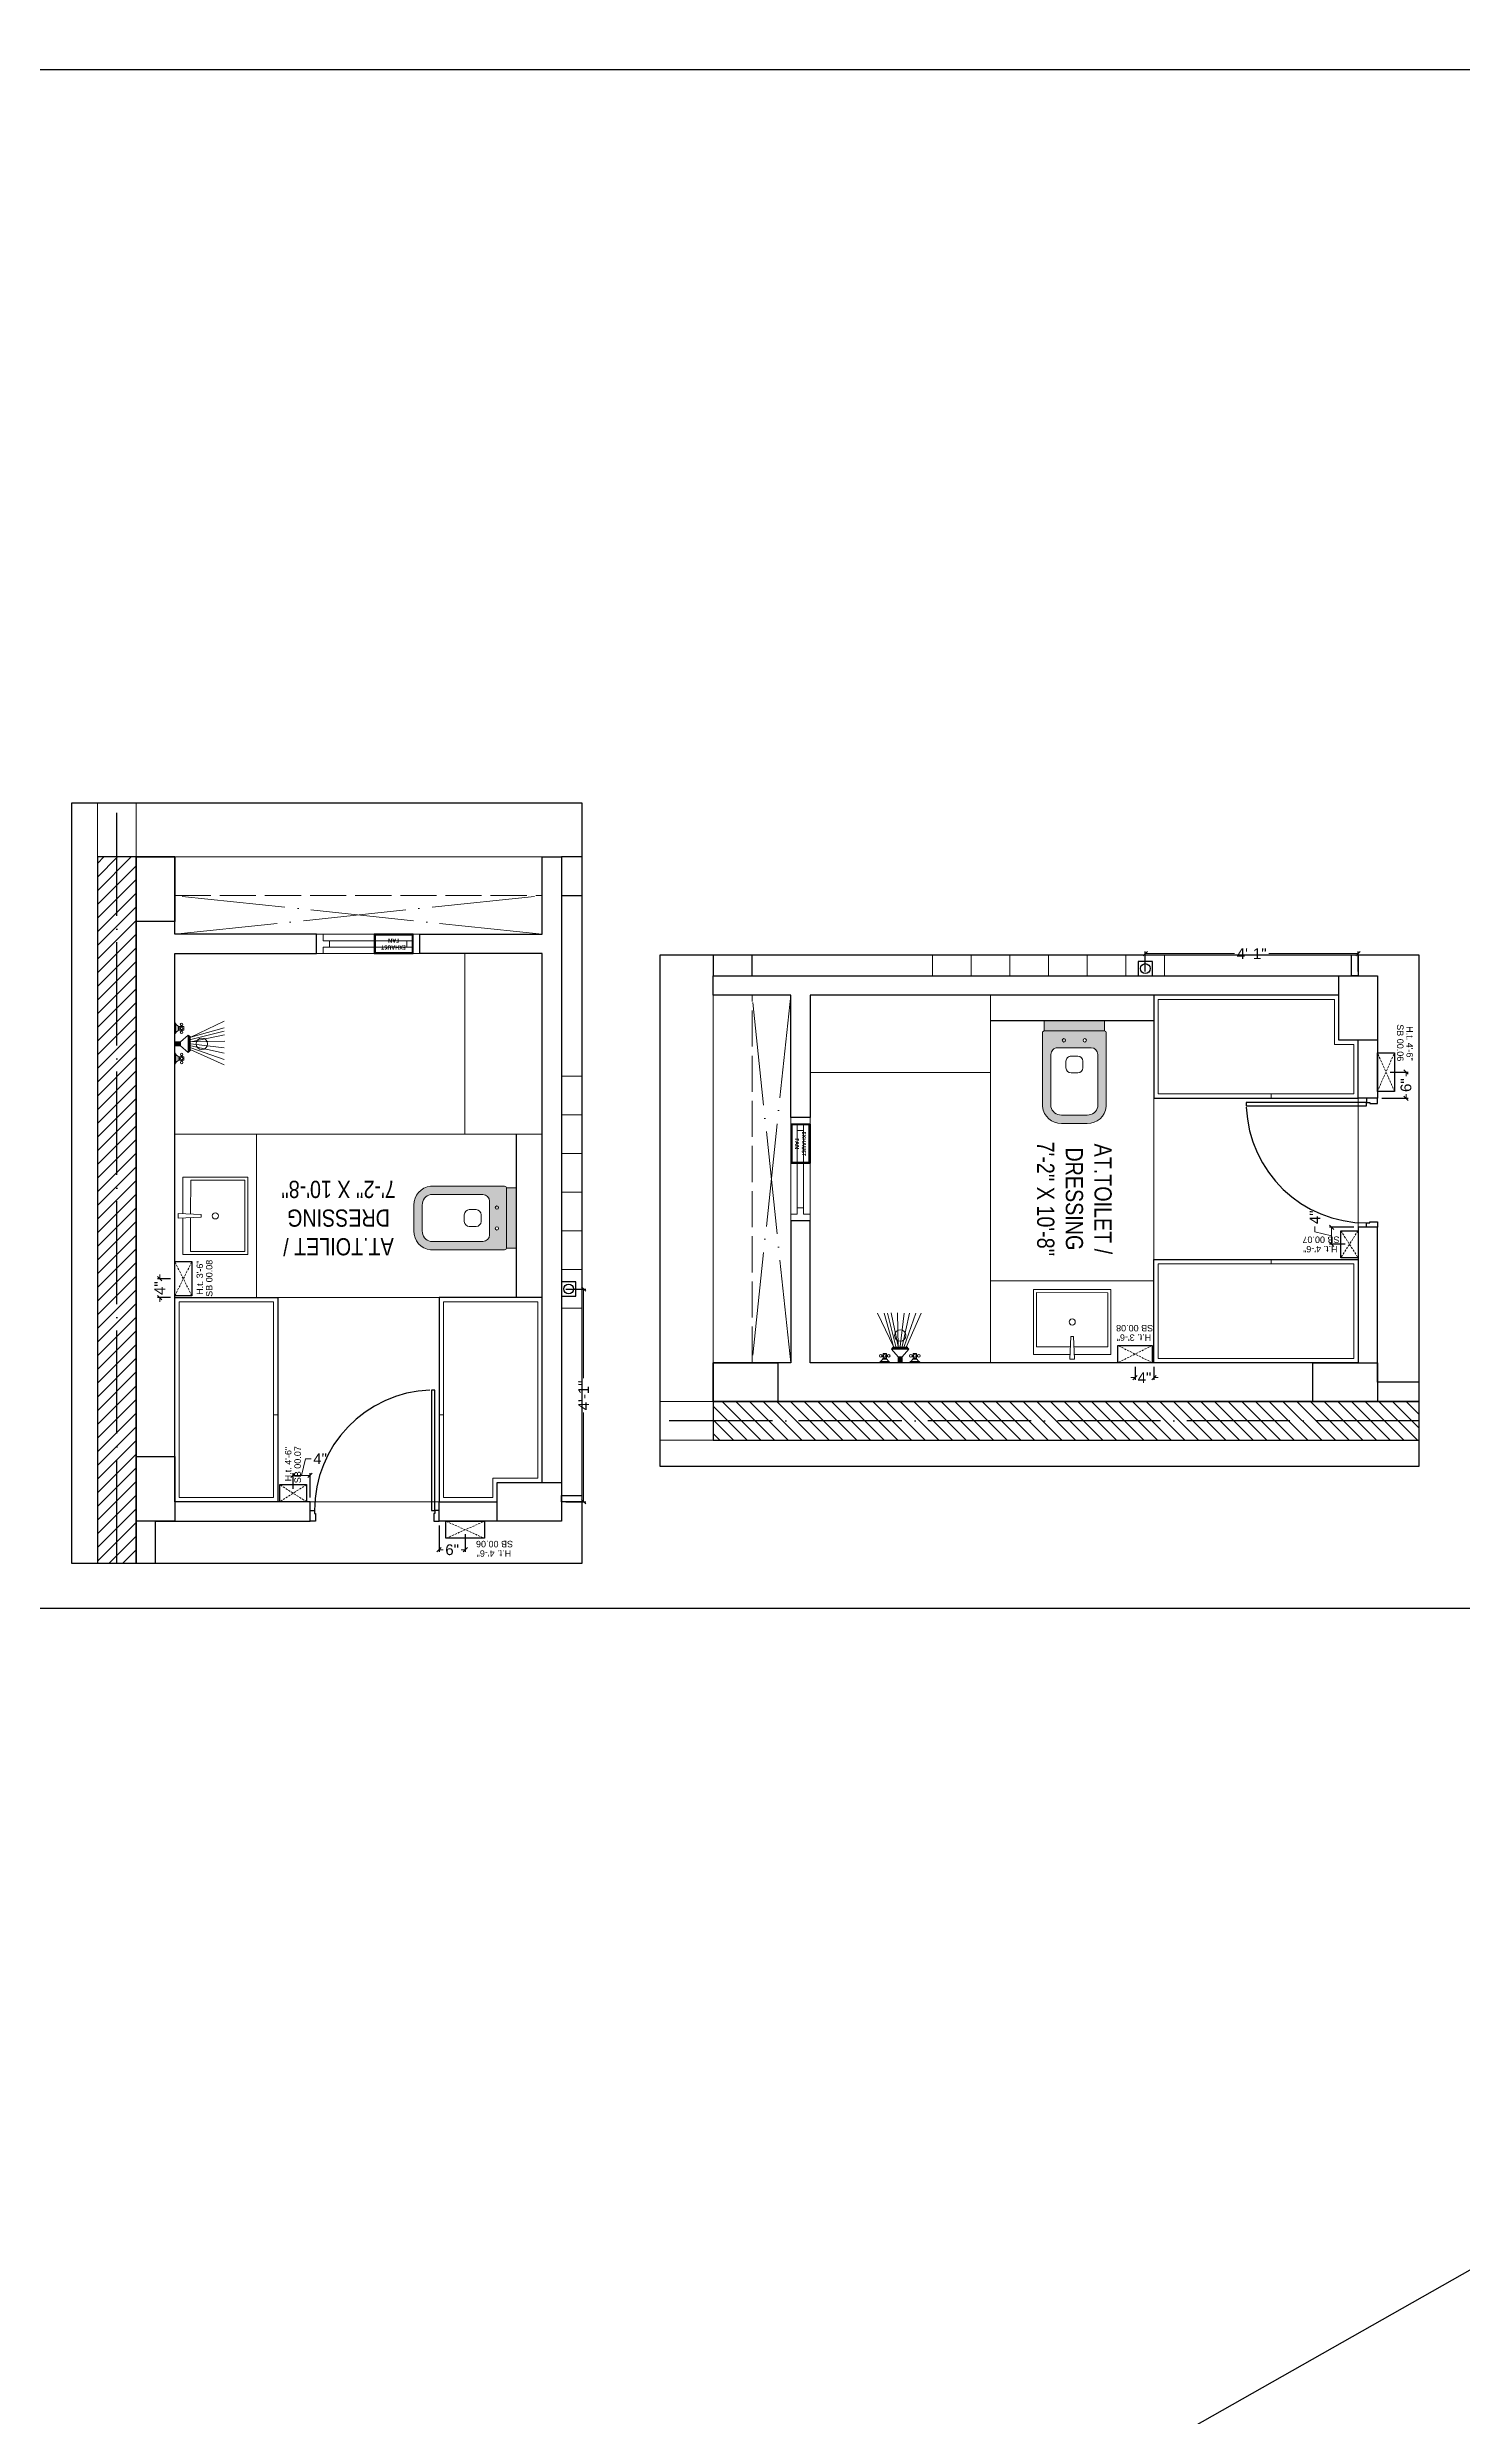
# Model space of a CAD drawing. Header units: millimetres. Extents: x 56222 to 3066687, y -650199 to -121287.
# Drawn here: x 156068 to 156398, y -178523 to -177972 of the extents above; entities that cross this region are included whole.
import ezdxf

# ---------------------------------------------------------------- set-up
doc = ezdxf.new("R2010")
doc.units = ezdxf.units.MM
doc.header["$MEASUREMENT"] = 0
doc.header["$PDMODE"] = 35
for name, pattern in [('ACAD_ISO02W100', [15, 12, -3]), ('ACAD_ISO04W100', [30, 24, -3, 0, -3]), ('DASHED', [0.75, 0.5, -0.25]), ('DASHED2', [0.375, 0.25, -0.125])]:
    doc.linetypes.add(name, pattern=pattern)
doc.layers.get('Defpoints').update_dxf_attribs({"color": 220})
doc.layers.add('AR DOOR', color=40, linetype='Continuous')
doc.layers.add('AR ELE-5', color=134, linetype='Continuous')
for name, color, linetype, lineweight in [('COLUMN', 1, 'Continuous', 30), ('dim05', 1, 'Continuous', 13), ('el', 7, 'Continuous', 20), ('ELEC-wires', 1, 'DASHED2', 13), ('Electrical', 84, 'Continuous', 30), ('FIRST FLOOR ( TEXT )', 7, 'Continuous', 9), ('FURNITURE', 32, 'Continuous', 9), ('GROUND FLOOR', 7, 'Continuous', 9), ('GROUND FLOOR  ( HATCH )', 251, 'Continuous', 9), ('GROUND FLOOR  ( PLINE )', 251, 'Continuous', 30), ('GROUND FLOOR ( STAIR )', 251, 'Continuous', 9), ('SECOND FLOOR ( DW_RAIL )', 7, 'Continuous', 9), ('TILE', 14, 'Continuous', 9), ('UTILITY', 48, 'Continuous', 9), ('wall', 7, 'Continuous', 30), ('X_PLOT', 1, 'Continuous', 9), ('XX~SLAB ( BEAM )~ ( DIM )', 7, 'Continuous', 9), ('XX~STR BEAM', 5, 'ACAD_ISO02W100', 9)]:
    doc.layers.add(name, color=color, linetype=linetype, lineweight=lineweight)
doc.styles.add('Arial', font='arial.ttf')
doc.styles.add('KATHA', font='swissc.ttf')
doc.styles.get("Standard").update_dxf_attribs({"font": 'arial.ttf', "height": 6})
doc.dimstyles.new('ISO-25', dxfattribs={"dimtxt": 2.5, "dimasz": 1, "dimexe": 0.5, "dimexo": 1, "dimtad": 0, "dimdec": 1, "dimlunit": 4, "dimtxsty": 'Standard', "dimblk": 'OBLIQUE', "dimcen": 2.5, "dimclrd": 1, "dimclre": 1, "dimclrt": 5, "dimadec": 0, "dimazin": 0, "dimtfac": 1, "dimtdec": 1, "dimtmove": 0, "dimatfit": 3, "dimfxl": 1, "dimlwd": -1, "dimarcsym": 0})

# ---------------------------------------------------------------- blocks, each defined once
blk = doc.blocks.new('A$C3EC62B37')
at = {"layer": 'FURNITURE', "lineweight": 30, "ltscale": 0.25, "true_color": 0xffffff}
h = blk.add_hatch(color=7, dxfattribs=at)
h.dxf.hatch_style = 1
h.paths.add_polyline_path([(-12.22, 0), (-12.22, 2.35), (-26.26, 2.35), (-26.26, 0)])
h.paths.add_polyline_path([(-26.26, 2.35), (-12.22, 2.35, 0.414214), (-11.83, 2.74), (-11.83, 19.96, 0.388639), (-16.24, 23.87), (-22.38, 23.87, 0.379499), (-26.65, 19.96), (-26.65, 2.74, 0.414214)])
h.paths.add_polyline_path([(-15.35, 6.26), (-23.13, 6.26, -0.414214), (-24.7, 7.83), (-24.7, 19.96, -0.349567), (-22.37, 21.91), (-16.24, 21.91, -0.364948), (-13.78, 19.96), (-13.78, 7.83, -0.414214)], flags=16)
h.paths.add_polyline_path([(-18.46, 8.22), (-20.02, 8.22, -0.414214), (-21.2, 9.39), (-21.2, 10.96, -0.414214), (-20.02, 12.13), (-18.46, 12.13, -0.414214), (-17.28, 10.96), (-17.28, 9.39, -0.414214)], flags=0)
h.paths.add_polyline_path([(-22.06, 4.53, -1), (-21.27, 4.53, -1)], flags=16)
at = {"layer": 'FURNITURE', "color": 0, "linetype": 'ByBlock', "lineweight": -2}
for p, q in [((-22.24, 23.87), (-16.24, 23.87)), ((-26.65, 2.74), (-26.65, 19.96)), ((-24.7, 7.83), (-24.7, 19.96)), ((-22.24, 21.91), (-16.24, 21.91)), ((-13.78, 7.83), (-13.78, 19.96)), ((-11.83, 2.74), (-11.83, 19.96)), ((-20.02, 12.13), (-18.46, 12.13)), ((-23.13, 6.26), (-15.35, 6.26)), ((-21.2, 9.39), (-21.2, 10.96)), ((-20.02, 8.22), (-18.46, 8.22)), ((-17.28, 9.39), (-17.28, 10.96)), ((-26.26, 2.35), (-12.22, 2.35)), ((-26.26, 2.35), (-26.26, 0)), ((-26.26, 0), (-12.22, 0)), ((-26.26, 0), (-12.22, 0)), ((-12.22, 2.35), (-12.22, 0))]:
    blk.add_line(p, q, dxfattribs=at)
for centre in [(-21.66, 4.53), (-16.81, 4.53)]:
    blk.add_circle(centre, 0.391, dxfattribs=at)
for centre, radius, start, end in [((-22.31, 19.5), 4.37, 89.0873, 174.0395), ((-16.17, 19.5), 4.37, 5.9605, 90.9127), ((-22.31, 19.48), 2.44, 88.437, 168.6348), ((-16.17, 19.48), 2.44, 11.3652, 91.563), ((-20.02, 10.96), 1.17, 90, 180), ((-18.46, 10.96), 1.17, 0, 90), ((-23.13, 7.83), 1.57, 180, 270), ((-20.02, 9.39), 1.17, 180, 270), ((-18.46, 9.39), 1.17, 270, 0), ((-15.35, 7.83), 1.57, 270, 0), ((-26.26, 2.74), 0.391, 180, 270), ((-12.22, 2.74), 0.391, 270, 0)]:
    blk.add_arc(centre, radius, start, end, dxfattribs=at)
blk = doc.blocks.new('*U25')
for points in [[(-40, 0), (0, 0), (0, 30), (10, 30), (10, 100), (-40, 100)], [(0, 0), (0, -1120), (30, -1120), (30, 0)], [(1160, 0), (1120, 0), (1120, 30), (1110, 30), (1110, 100), (1160, 100)]]:
    blk.add_lwpolyline(points, close=True)
at = {"layer": 'AR ELE-5', "linetype": 'ByBlock', "ltscale": 15}
blk.add_arc((-2, 1), 1122, 272.373, 359.9653, dxfattribs=at)
blk = doc.blocks.new('A$C07311617')
at = {"layer": 'UTILITY'}
h = blk.add_hatch(color=7, dxfattribs=at)
h.paths.add_polyline_path([(-3.13, 2.02), (-3.13, 0), (-3.74, 0), (-3.74, 0.46), (-3.74, 1.42)])
h.paths.add_polyline_path([(-3.13, 0), (-3.13, -0.46), (-3.13, -2.02), (-3.74, -1.59), (-3.74, -0.46), (-3.74, 0)])
h = blk.add_hatch(color=7, dxfattribs=at)
h.paths.add_polyline_path([(0, 0.46), (0, 0), (-1.35, 0), (-1.35, 0.46)])
h.paths.add_polyline_path([(0, 0), (0, -0.46), (-1.35, -0.46), (-1.35, 0)])
at = {"layer": 'UTILITY', "color": 7}
for p, q in [((-3.74, 1.42), (-11.52, 4.9)), ((-3.74, 0.94), (-11.52, 3.66)), ((-3.74, 0.46), (-11.52, 2.15)), ((-3.74, 0), (-11.52, 0.93)), ((-3.13, 2.02), (-3.74, 1.42)), ((-3.13, -0.46), (-3.13, 2.02)), ((-1.35, 0.46), (-3.13, 2.02)), ((-3.13, 0.46), (-3.13, 1.42)), ((-1.74, 3.79), (-1.74, 4.05)), ((-1.74, 2.99), (-1.74, 2.72)), ((-1.47, 3.79), (-1.47, 4.05)), ((-1.47, 2.99), (-1.47, 2.72)), ((-1.35, -0.46), (-1.35, 0.46)), ((-1.35, 0.46), (0, 0.46)), ((-0.8, 3.9), (-0.8, 2.88)), ((-0.27, 2.44), (-0.27, 4.33)), ((0, -0.46), (0, 0.46)), ((-3.74, -0.46), (-11.62, -0.61)), ((-3.74, -0.46), (-11.57, -2.09)), ((-3.74, -1.03), (-11.52, -2.96)), ((-3.74, -1.59), (-11.52, -5.3)), ((-3.74, -1.59), (-11.52, -3.73)), ((-3.74, -1.59), (-3.13, -2.02)), ((-3.13, -0.46), (-3.13, -2.02)), ((-1.35, -0.46), (-3.13, -2.02)), ((-1.74, -3.22), (-1.74, -2.95)), ((-1.74, -4.02), (-1.74, -4.29)), ((-1.47, -3.22), (-1.47, -2.95)), ((-1.47, -4.02), (-1.47, -4.29)), ((-1.35, -0.46), (0, -0.46)), ((-0.8, -4.13), (-0.8, -3.11)), ((-0.27, -2.68), (-0.27, -4.56))]:
    blk.add_line(p, q, dxfattribs=at)
for points in [[(-1.35, 0.46), (-3.13, 2.02)], [(-3.13, -2.02), (-1.35, -0.46)]]:
    blk.add_lwpolyline(points, dxfattribs=at)
for points in [[(-1.07, 2.99), (-2.14, 2.99), (-2.14, 3.79), (-1.07, 3.79)], [(-1.07, -3.22), (-2.14, -3.22), (-2.14, -4.02), (-1.07, -4.02)]]:
    blk.add_lwpolyline(points, close=True, dxfattribs=at)
for centre, radius in [((-6.31, 0), 1.33), ((-1.6, 4.32), 0.298), ((-1.6, 3.39), 0.298), ((-1.6, 2.45), 0.298), ((-1.6, -2.69), 0.298), ((-1.6, -3.62), 0.298), ((-1.6, -4.55), 0.298)]:
    blk.add_circle(centre, radius, dxfattribs=at)
for centre, start, end in [((-1.47, 5.26), 285.2551, 344.7449), ((-1.47, 1.52), 15.2551, 74.7449), ((-1.47, -1.75), 285.2551, 344.7449), ((-1.47, -5.49), 15.2551, 74.7449)]:
    blk.add_arc(centre, 1.52, start, end, dxfattribs=at)
blk = doc.blocks.new('6616')
at = {"color": 242, "linetype": 'DASHED', "true_color": 0xcd2027}
for p, q in [((386784.79, -36915.77), (386775.78, -36911.78)), ((386784.79, -36911.78), (386775.78, -36915.77))]:
    blk.add_line(p, q, dxfattribs=at)
at = {"layer": 'ELEC-wires', "color": 5, "linetype": 'ByBlock', "lineweight": 30, "ltscale": 4}
blk.add_lwpolyline([(386775.78, -36911.78), (386784.79, -36911.78), (386784.79, -36915.77), (386775.78, -36915.77)], close=True, dxfattribs=at)
blk = doc.blocks.new('_Oblique')
at = {"layer": 'wall', "color": 0, "lineweight": -2}
blk.add_line((-0.5, -0.5), (0.5, 0.5), dxfattribs=at)
blk = doc.blocks.new('*D404')
at = {"layer": 'Defpoints', "color": 0, "lineweight": 30, "transparency": 16777216}
for p in [(156094.59, -178257.91), (156098.06, -178257.91), (156098.06, -178262.29)]:
    blk.add_point(p, dxfattribs=at)
at = {"layer": 'dim05', "color": 1, "linetype": 'Continuous', "transparency": 16777216}
for p, q in [((156094.59, -178257.91), (156094.59, -178256.91)), ((156094.59, -178257.91), (156094.59, -178257.99)), ((156094.59, -178262.29), (156094.59, -178262.22)), ((156094.59, -178262.29), (156094.59, -178263.29))]:
    blk.add_line(p, q, dxfattribs=at)
at = {"layer": 'dim05', "color": 1, "linetype": 'Continuous', "lineweight": -2, "transparency": 16777216}
for p, q in [((156097.06, -178257.91), (156094.09, -178257.91)), ((156097.06, -178262.29), (156094.09, -178262.29))]:
    blk.add_line(p, q, dxfattribs=at)
at = {"layer": 'dim05', "color": 1, "transparency": 16777216}
for p, rotation in [((156094.59, -178257.91), 270), ((156094.59, -178262.29), 90)]:
    blk.add_blockref('_Oblique', p, dxfattribs=dict(at, rotation=rotation))
at = {"layer": 'dim05', "color": 5, "lineweight": 25, "transparency": 16777216, "insert": (156094.59, -178260.1), "char_height": 2.5, "attachment_point": 5, "rotation": 90, "style": 'Arial'}
blk.add_mtext('4"', dxfattribs=at)
blk = doc.blocks.new('*D405')
at = {"layer": 'Defpoints', "color": 0, "lineweight": 30, "transparency": 16777216}
for p in [(156125.61, -178303.66), (156125.61, -178307.79), (156129.56, -178309.79)]:
    blk.add_point(p, dxfattribs=at)
at = {"layer": 'dim05', "color": 1, "linetype": 'Continuous', "transparency": 16777216}
for p, q in [((156127.59, -178303.66), (156128.52, -178299.78)), ((156128.52, -178299.78), (156129.77, -178299.78)), ((156129.56, -178303.66), (156125.61, -178303.66))]:
    blk.add_line(p, q, dxfattribs=at)
at = {"layer": 'dim05', "color": 1, "linetype": 'Continuous', "lineweight": -2, "transparency": 16777216}
for p, q in [((156125.61, -178306.79), (156125.61, -178303.16)), ((156129.56, -178308.79), (156129.56, -178303.16))]:
    blk.add_line(p, q, dxfattribs=at)
at = {"layer": 'dim05', "color": 1, "transparency": 16777216, "rotation": 180}
blk.add_blockref('_Oblique', (156125.61, -178303.66), dxfattribs=at)
at = {"layer": 'dim05', "color": 1, "transparency": 16777216}
blk.add_blockref('_Oblique', (156129.56, -178303.66), dxfattribs=at)
at = {"layer": 'dim05', "color": 5, "lineweight": 25, "transparency": 16777216, "insert": (156131.88, -178299.78), "char_height": 2.5, "attachment_point": 5, "style": 'Arial'}
blk.add_mtext('4"', dxfattribs=at)
blk = doc.blocks.new('A$C1B9B2090')
at = {"layer": 'Electrical', "ltscale": 10}
blk.add_line((0, 4.97), (10.08, 4.97), dxfattribs=at)
at = {"layer": 'Electrical', "ltscale": 2}
for points in [[(0, 0), (10.08, 0), (10.08, 4.97), (0, 4.97)], [(0.25, 0.25), (9.83, 0.25), (9.83, 4.72), (0.25, 4.72)]]:
    blk.add_lwpolyline(points, close=True, dxfattribs=at)
at = {"layer": 'Electrical', "ltscale": 2, "insert": (1.5, 3.92), "char_height": 1.05, "width": 7.1646, "attachment_point": 1}
blk.add_mtext('\\pxqc;{\\fMalgun Gothic|b1|i0|c0|p34;\\W5.565;\\C0;\\W1;EXHAUST \\P\\W7.7995;\\W1;FAN}', dxfattribs=at)
blk = doc.blocks.new('*D406')
at = {"layer": 'Defpoints', "color": 0, "lineweight": 30, "transparency": 16777216}
for p in [(156159.56, -178314.29), (156165.65, -178316.29), (156159.56, -178320.95)]:
    blk.add_point(p, dxfattribs=at)
at = {"layer": 'dim05', "color": 1, "linetype": 'Continuous', "lineweight": -2, "transparency": 16777216}
for p, q in [((156159.56, -178315.29), (156159.56, -178321.45)), ((156165.65, -178317.29), (156165.65, -178321.45))]:
    blk.add_line(p, q, dxfattribs=at)
at = {"layer": 'dim05', "color": 1, "linetype": 'Continuous', "transparency": 16777216}
for p, q in [((156159.56, -178320.95), (156160.54, -178320.95)), ((156165.65, -178320.95), (156164.68, -178320.95))]:
    blk.add_line(p, q, dxfattribs=at)
at = {"layer": 'dim05', "color": 1, "transparency": 16777216, "rotation": 180}
blk.add_blockref('_Oblique', (156159.56, -178320.95), dxfattribs=at)
at = {"layer": 'dim05', "color": 1, "transparency": 16777216}
blk.add_blockref('_Oblique', (156165.65, -178320.95), dxfattribs=at)
at = {"layer": 'dim05', "color": 5, "lineweight": 25, "transparency": 16777216, "insert": (156162.61, -178320.95), "char_height": 2.5, "attachment_point": 5, "style": 'Arial'}
blk.add_mtext('6"', dxfattribs=at)
blk = doc.blocks.new('*D407')
at = {"layer": 'Defpoints', "color": 0, "lineweight": 30, "transparency": 16777216}
for p in [(156188.06, -178260.3), (156193.19, -178260.3), (156188.06, -178309.79)]:
    blk.add_point(p, dxfattribs=at)
at = {"layer": 'dim05', "color": 1, "linetype": 'Continuous', "lineweight": -2, "transparency": 16777216}
for p, q in [((156189.06, -178260.3), (156193.69, -178260.3)), ((156189.06, -178309.79), (156193.69, -178309.79))]:
    blk.add_line(p, q, dxfattribs=at)
at = {"layer": 'dim05', "color": 1, "linetype": 'Continuous', "transparency": 16777216}
for p, q in [((156193.19, -178260.3), (156193.19, -178281.05)), ((156193.19, -178309.79), (156193.19, -178289.04))]:
    blk.add_line(p, q, dxfattribs=at)
at = {"layer": 'dim05', "color": 1, "transparency": 16777216}
for p, rotation in [((156193.19, -178260.3), 90), ((156193.19, -178309.79), 270)]:
    blk.add_blockref('_Oblique', p, dxfattribs=dict(at, rotation=rotation))
at = {"layer": 'dim05', "color": 5, "lineweight": 25, "transparency": 16777216, "insert": (156193.19, -178285.05), "char_height": 2.5, "attachment_point": 5, "rotation": 90, "style": 'Arial'}
blk.add_mtext('4\'-1"', dxfattribs=at)
blk = doc.blocks.new('*D455')
at = {"layer": 'Defpoints', "color": 0, "lineweight": 30, "transparency": 16777216}
for p in [(156321.49, -178277.43), (156325.87, -178277.43), (156321.49, -178280.91)]:
    blk.add_point(p, dxfattribs=at)
at = {"layer": 'dim05', "color": 1, "linetype": 'Continuous', "lineweight": -2, "transparency": 16777216}
for p, q in [((156321.49, -178278.43), (156321.49, -178281.41)), ((156325.87, -178278.43), (156325.87, -178281.41))]:
    blk.add_line(p, q, dxfattribs=at)
at = {"layer": 'dim05', "color": 1, "linetype": 'Continuous', "transparency": 16777216}
for p, q in [((156321.49, -178280.91), (156320.49, -178280.91)), ((156321.49, -178280.91), (156321.57, -178280.91)), ((156325.87, -178280.91), (156325.79, -178280.91)), ((156325.87, -178280.91), (156326.87, -178280.91))]:
    blk.add_line(p, q, dxfattribs=at)
at = {"layer": 'dim05', "color": 1, "transparency": 16777216}
blk.add_blockref('_Oblique', (156321.49, -178280.91), dxfattribs=at)
at = {"layer": 'dim05', "color": 1, "transparency": 16777216, "rotation": 180}
blk.add_blockref('_Oblique', (156325.87, -178280.91), dxfattribs=at)
at = {"layer": 'dim05', "color": 5, "lineweight": 25, "transparency": 16777216, "insert": (156323.68, -178280.91), "char_height": 2.5, "attachment_point": 5, "style": 'Arial'}
blk.add_mtext('4"', dxfattribs=at)
blk = doc.blocks.new('*D456')
at = {"layer": 'Defpoints', "color": 0, "lineweight": 30, "transparency": 16777216}
for p in [(156373.37, -178245.94), (156367.23, -178249.89), (156371.37, -178249.89)]:
    blk.add_point(p, dxfattribs=at)
at = {"layer": 'dim05', "color": 1, "linetype": 'Continuous', "transparency": 16777216}
for p, q in [((156363.35, -178246.98), (156363.35, -178245.73)), ((156367.23, -178245.94), (156367.23, -178249.89)), ((156367.23, -178247.91), (156363.35, -178246.98))]:
    blk.add_line(p, q, dxfattribs=at)
at = {"layer": 'dim05', "color": 1, "linetype": 'Continuous', "lineweight": -2, "transparency": 16777216}
for p, q in [((156372.37, -178245.94), (156366.73, -178245.94)), ((156370.37, -178249.89), (156366.73, -178249.89))]:
    blk.add_line(p, q, dxfattribs=at)
at = {"layer": 'dim05', "color": 1, "transparency": 16777216}
for p, rotation in [((156367.23, -178245.94), 90), ((156367.23, -178249.89), 270)]:
    blk.add_blockref('_Oblique', p, dxfattribs=dict(at, rotation=rotation))
at = {"layer": 'dim05', "color": 5, "lineweight": 25, "transparency": 16777216, "insert": (156363.35, -178243.62), "char_height": 2.5, "attachment_point": 5, "rotation": 90, "style": 'Arial'}
blk.add_mtext('4"', dxfattribs=at)
blk = doc.blocks.new('*D457')
at = {"layer": 'Defpoints', "color": 0, "lineweight": 30, "transparency": 16777216}
for p in [(156379.86, -178209.85), (156377.87, -178215.93), (156384.53, -178215.93)]:
    blk.add_point(p, dxfattribs=at)
at = {"layer": 'dim05', "color": 1, "linetype": 'Continuous', "lineweight": -2, "transparency": 16777216}
for p, q in [((156380.86, -178209.85), (156385.03, -178209.85)), ((156378.87, -178215.93), (156385.03, -178215.93))]:
    blk.add_line(p, q, dxfattribs=at)
at = {"layer": 'dim05', "color": 1, "linetype": 'Continuous', "transparency": 16777216}
for p, q in [((156384.53, -178209.85), (156384.53, -178210.82)), ((156384.53, -178215.93), (156384.53, -178214.96))]:
    blk.add_line(p, q, dxfattribs=at)
at = {"layer": 'dim05', "color": 1, "transparency": 16777216}
for p, rotation in [((156384.53, -178209.85), 90), ((156384.53, -178215.93), 270)]:
    blk.add_blockref('_Oblique', p, dxfattribs=dict(at, rotation=rotation))
at = {"layer": 'dim05', "color": 5, "lineweight": 25, "transparency": 16777216, "insert": (156384.53, -178212.89), "char_height": 2.5, "attachment_point": 5, "rotation": 90, "style": 'Arial'}
blk.add_mtext('6"', dxfattribs=at)
blk = doc.blocks.new('*D458')
at = {"layer": 'Defpoints', "color": 0, "lineweight": 30, "transparency": 16777216}
for p in [(156323.88, -178182.31), (156323.88, -178187.43), (156373.37, -178187.43)]:
    blk.add_point(p, dxfattribs=at)
at = {"layer": 'dim05', "color": 1, "linetype": 'Continuous', "lineweight": -2, "transparency": 16777216}
for p, q in [((156323.88, -178186.43), (156323.88, -178181.81)), ((156373.37, -178186.43), (156373.37, -178181.81))]:
    blk.add_line(p, q, dxfattribs=at)
at = {"layer": 'dim05', "color": 1, "linetype": 'Continuous', "transparency": 16777216}
for p, q in [((156323.88, -178182.31), (156344.63, -178182.31)), ((156373.37, -178182.31), (156352.62, -178182.31))]:
    blk.add_line(p, q, dxfattribs=at)
at = {"layer": 'dim05', "color": 1, "transparency": 16777216, "rotation": 180}
blk.add_blockref('_Oblique', (156323.88, -178182.31), dxfattribs=at)
at = {"layer": 'dim05', "color": 1, "transparency": 16777216}
blk.add_blockref('_Oblique', (156373.37, -178182.31), dxfattribs=at)
at = {"layer": 'dim05', "color": 5, "lineweight": 25, "transparency": 16777216, "insert": (156348.62, -178182.31), "char_height": 2.5, "attachment_point": 5, "style": 'Arial'}
blk.add_mtext('4\'-1"', dxfattribs=at)

msp = doc.modelspace()

# ---------------------------------------------------------------- hatches: boundary and pattern name
at = {"layer": 'GROUND FLOOR  ( HATCH )'}
h = msp.add_hatch(dxfattribs=at)
h.set_pattern_fill('ANSI31', color=6, scale=18, angle=180, style=0)
h.set_pattern_definition([(225, (272620.7507, -340778.9676), (1.590990258, -1.590990258), [])])
h.paths.add_polyline_path([(156080.065, -178324.033), (156089.065, -178324.033), (156089.065, -178159.793), (156080.065, -178159.793)])
h = msp.add_hatch(dxfattribs=at)
h.set_pattern_fill('ANSI31', color=6, scale=18, angle=270, style=0)
h.set_pattern_definition([(315, (318842.5457, -61754.7483), (1.590990258, 1.590990258), [])])
h.paths.add_polyline_path([(156387.611, -178295.434), (156387.611, -178286.434), (156223.371, -178286.434), (156223.371, -178295.434)])

# ---------------------------------------------------------------- linework, layer by layer
at = {"layer": 'COLUMN'}
for points in [[(156098.065, -178174.793), (156089.065, -178174.793), (156089.065, -178159.793), (156098.065, -178159.793)], [(156377.871, -178202.434), (156368.871, -178202.434), (156368.871, -178187.434), (156377.871, -178187.434)], [(156238.371, -178277.434), (156238.371, -178286.434), (156223.371, -178286.434), (156223.371, -178277.434)], [(156377.871, -178277.434), (156377.871, -178286.434), (156362.871, -178286.434), (156362.871, -178277.434)], [(156098.065, -178314.293), (156089.065, -178314.293), (156089.065, -178299.293), (156098.065, -178299.293)], [(156173.065, -178314.293), (156173.065, -178305.293), (156188.065, -178305.293), (156188.065, -178314.293)]]:
    msp.add_lwpolyline(points, close=True, dxfattribs=at)
at = {"layer": 'FURNITURE'}
for p, q in [((156353.121, -178214.934), (156353.121, -178215.934)), ((156117.065, -178224.293), (156117.065, -178262.293)), ((156353.121, -178254.434), (156353.121, -178253.434)), ((156287.871, -178258.434), (156325.871, -178258.434)), ((156121.065, -178289.543), (156122.065, -178289.543)), ((156160.565, -178289.543), (156159.565, -178289.543))]:
    msp.add_line(p, q, dxfattribs=at)
for points in [[(156183.565, -178224.293), (156165.565, -178224.293), (156165.565, -178182.293), (156183.565, -178182.293)], [(156287.871, -178191.934), (156287.871, -178209.934), (156245.871, -178209.934), (156245.871, -178191.934)], [(156104.183, -178243.573), (156104.183, -178243.001), (156098.886, -178242.743), (156098.886, -178243.824)], [(156372.371, -178276.434), (156326.871, -178276.434), (156326.871, -178254.434), (156372.371, -178254.434)], [(156099.065, -178308.793), (156099.065, -178263.293), (156121.065, -178263.293), (156121.065, -178308.793)], [(156307.151, -178271.316), (156306.579, -178271.316), (156306.321, -178276.613), (156307.402, -178276.613)]]:
    msp.add_lwpolyline(points, close=True, dxfattribs=at)
at = {"layer": 'FURNITURE', "lineweight": 30}
for points in [[(156373.371, -178182.644), (156373.371, -178187.434), (156371.871, -178187.434), (156371.871, -178182.644)], [(156368.871, -178191.934), (156325.871, -178191.934), (156325.871, -178215.934), (156373.371, -178215.934), (156373.371, -178202.434)], [(156183.565, -178305.293), (156183.565, -178262.293), (156159.565, -178262.293), (156159.565, -178309.793), (156173.065, -178309.793)], [(156192.855, -178309.793), (156188.065, -178309.793), (156188.065, -178308.293), (156192.855, -178308.293)]]:
    msp.add_lwpolyline(points, dxfattribs=at)
at = {"layer": 'FURNITURE'}
for points in [[(156367.871, -178192.934), (156326.871, -178192.934), (156326.871, -178214.934), (156372.371, -178214.934), (156372.371, -178203.434)], [(156372.371, -178203.434), (156367.871, -178203.434), (156367.871, -178192.934)], [(156099.967, -178242.796), (156099.981, -178234.285), (156115.075, -178234.294), (156115.054, -178252.294), (156099.961, -178252.285), (156099.966, -178243.773)], [(156101.767, -178242.884), (156101.781, -178235.006), (156114.354, -178235.013), (156114.335, -178251.573), (156101.761, -178251.566), (156101.767, -178243.687)], [(156306.374, -178275.532), (156297.863, -178275.518), (156297.872, -178260.424), (156315.872, -178260.445), (156315.863, -178275.538), (156307.351, -178275.533)], [(156306.462, -178273.732), (156298.584, -178273.718), (156298.591, -178261.145), (156315.151, -178261.164), (156315.144, -178273.738), (156307.265, -178273.732)], [(156182.565, -178304.293), (156182.565, -178263.293), (156160.565, -178263.293), (156160.565, -178308.793), (156172.065, -178308.793)], [(156172.065, -178308.793), (156172.065, -178304.293), (156182.565, -178304.293)]]:
    msp.add_lwpolyline(points, dxfattribs=at)
at = {"layer": 'FURNITURE', "lineweight": 30}
for points in [[(156373.371, -178253.434), (156373.371, -178277.434), (156325.871, -178277.434), (156325.871, -178253.434)], [(156122.065, -178309.793), (156098.065, -178309.793), (156098.065, -178262.293), (156122.065, -178262.293)]]:
    msp.add_lwpolyline(points, close=True, dxfattribs=at)
at = {"layer": 'FURNITURE'}
for centre in [(156107.528, -178243.289), (156306.867, -178267.971)]:
    msp.add_circle(centre, 0.72, dxfattribs=at)
at = {"layer": 'GROUND FLOOR'}
for p, q in [((156080.065, -178324.033), (156080.065, -178147.327)), ((156089.065, -178324.033), (156089.065, -178147.327)), ((156089.065, -178159.793), (156192.855, -178159.793)), ((156098.065, -178177.793), (156098.065, -178159.793)), ((156183.565, -178177.793), (156183.565, -178159.793)), ((156188.065, -178314.293), (156188.065, -178159.793)), ((156188.065, -178168.793), (156192.855, -178168.793)), ((156152.065, -178177.793), (156098.065, -178177.793)), ((156131.065, -178182.293), (156131.065, -178177.793)), ((156098.065, -178309.793), (156098.065, -178182.293)), ((156152.065, -178182.293), (156098.065, -178182.293)), ((156183.565, -178305.293), (156183.565, -178182.293)), ((156223.371, -178286.434), (156223.371, -178182.644)), ((156232.371, -178187.434), (156232.371, -178182.644)), ((156377.871, -178187.434), (156223.371, -178187.434)), ((156377.871, -178215.934), (156377.871, -178187.434)), ((156241.371, -178191.934), (156223.371, -178191.934)), ((156368.871, -178191.934), (156245.871, -178191.934)), ((156287.871, -178191.934), (156287.871, -178277.434)), ((156325.871, -178191.934), (156325.871, -178277.434)), ((156373.371, -178277.434), (156373.371, -178202.434)), ((156377.871, -178215.934), (156373.371, -178215.934)), ((156183.565, -178224.293), (156098.065, -178224.293)), ((156241.371, -178223.434), (156241.371, -178277.434)), ((156245.871, -178223.434), (156245.871, -178277.434)), ((156245.871, -178244.434), (156241.371, -178244.434)), ((156377.873, -178245.938), (156373.373, -178245.938)), ((156377.871, -178277.434), (156377.873, -178245.938)), ((156183.565, -178262.293), (156098.065, -178262.293)), ((156241.371, -178277.434), (156223.371, -178277.434)), ((156373.371, -178277.434), (156245.871, -178277.434)), ((156387.611, -178286.434), (156210.906, -178286.434)), ((156387.611, -178295.434), (156210.906, -178295.434)), ((156098.065, -178309.793), (156173.065, -178309.793)), ((156129.561, -178314.295), (156129.561, -178309.795)), ((156159.565, -178314.293), (156159.565, -178309.793)), ((156098.065, -178314.293), (156129.561, -178314.295)), ((156159.565, -178314.293), (156188.065, -178314.293))]:
    msp.add_line(p, q, dxfattribs=at)
at = {"layer": 'GROUND FLOOR', "color": 1, "linetype": 'ACAD_ISO04W100'}
for p, q in [((156084.565, -178324.033), (156084.565, -178159.793)), ((156183.565, -178177.793), (156098.065, -178168.793)), ((156098.065, -178177.793), (156183.565, -178168.793)), ((156241.371, -178191.934), (156232.371, -178277.434)), ((156241.371, -178277.434), (156232.371, -178191.934)), ((156387.611, -178290.934), (156223.371, -178290.934))]:
    msp.add_line(p, q, dxfattribs=at)
at = {"layer": 'GROUND FLOOR', "linetype": 'ACAD_ISO02W100', "ltscale": 0.7}
for p, q in [((156098.065, -178168.793), (156183.565, -178168.793)), ((156232.371, -178277.434), (156232.371, -178191.934))]:
    msp.add_line(p, q, dxfattribs=at)
at = {"layer": 'GROUND FLOOR', "color": 6, "lineweight": 30}
for points in [[(156089.065, -178324.033), (156089.065, -178159.793), (156080.065, -178159.793), (156080.065, -178324.033)], [(156387.611, -178286.434), (156223.371, -178286.434), (156223.371, -178295.434), (156387.611, -178295.434)]]:
    msp.add_lwpolyline(points, dxfattribs=at)
at = {"layer": 'GROUND FLOOR  ( PLINE )'}
for points in [[(156093.565, -178324.033), (156093.565, -178314.293), (156129.561, -178314.295), (156129.561, -178309.795), (156098.065, -178309.793), (156098.065, -178182.293), (156131.065, -178182.293), (156131.065, -178177.793), (156098.065, -178177.793), (156098.065, -178159.793), (156089.065, -178159.793), (156089.065, -178324.033)], [(156183.565, -178182.293), (156155.07, -178182.293), (156155.07, -178177.793), (156183.565, -178177.793), (156183.565, -178159.793), (156188.065, -178159.793), (156188.065, -178314.293), (156159.565, -178314.293), (156159.565, -178309.793), (156173.065, -178309.793)], [(156192.855, -178159.793), (156188.065, -178159.793), (156188.065, -178168.793), (156192.855, -178168.793)], [(156183.565, -178305.293), (156183.565, -178182.293)], [(156223.371, -178182.644), (156223.371, -178187.434), (156232.371, -178187.434), (156232.371, -178182.644)], [(156245.871, -178191.934), (156245.871, -178220.429), (156241.371, -178220.429), (156241.371, -178191.934), (156223.371, -178191.934), (156223.371, -178187.434), (156377.871, -178187.434), (156377.871, -178215.934), (156373.371, -178215.934), (156373.371, -178202.434)], [(156368.871, -178191.934), (156245.871, -178191.934)], [(156325.871, -178197.934), (156287.871, -178197.934)], [(156177.565, -178262.293), (156177.565, -178224.293)], [(156387.611, -178281.934), (156377.871, -178281.934), (156377.873, -178245.938), (156373.373, -178245.938), (156373.371, -178277.434), (156245.871, -178277.434), (156245.871, -178244.434), (156241.371, -178244.434), (156241.371, -178277.434), (156223.371, -178277.434), (156223.371, -178286.434), (156387.611, -178286.434)]]:
    msp.add_lwpolyline(points, dxfattribs=at)
at = {"layer": 'GROUND FLOOR ( STAIR )'}
for p, q in [((156274.371, -178187.434), (156274.371, -178182.644)), ((156283.371, -178187.434), (156283.371, -178182.644)), ((156292.371, -178187.434), (156292.371, -178182.644)), ((156301.371, -178187.434), (156301.371, -178182.644)), ((156310.371, -178187.434), (156310.371, -178182.644)), ((156319.371, -178187.434), (156319.371, -178182.644)), ((156328.371, -178187.434), (156328.371, -178182.644)), ((156188.065, -178210.793), (156192.855, -178210.793)), ((156188.065, -178219.793), (156192.855, -178219.793)), ((156188.065, -178228.793), (156192.855, -178228.793)), ((156188.065, -178237.793), (156192.855, -178237.793)), ((156188.065, -178246.793), (156192.855, -178246.793)), ((156188.065, -178255.793), (156192.855, -178255.793)), ((156188.065, -178264.793), (156192.855, -178264.793))]:
    msp.add_line(p, q, dxfattribs=at)
at = {"layer": 'SECOND FLOOR ( DW_RAIL )', "color": 3}
for points in [[(156131.07, -178182.293), (156132.57, -178182.293), (156132.57, -178180.793), (156134.07, -178180.793), (156134.07, -178179.293), (156152.07, -178179.293), (156152.07, -178180.793), (156153.57, -178180.793), (156153.57, -178182.293), (156155.07, -178182.293), (156155.07, -178177.793), (156153.57, -178177.793), (156153.57, -178179.293), (156152.07, -178179.293), (156152.07, -178180.793), (156134.07, -178180.793), (156134.07, -178179.293), (156132.57, -178179.293), (156132.57, -178177.793), (156131.07, -178177.793), (156131.07, -178182.293), (156155.07, -178182.293), (156155.07, -178177.793), (156131.07, -178177.793)], [(156245.871, -178244.429), (156245.871, -178242.929), (156244.371, -178242.929), (156244.371, -178241.429), (156242.871, -178241.429), (156242.871, -178223.429), (156244.371, -178223.429), (156244.371, -178221.929), (156245.871, -178221.929), (156245.871, -178220.429), (156241.371, -178220.429), (156241.371, -178221.929), (156242.871, -178221.929), (156242.871, -178223.429), (156244.371, -178223.429), (156244.371, -178241.429), (156242.871, -178241.429), (156242.871, -178242.929), (156241.371, -178242.929), (156241.371, -178244.429), (156245.871, -178244.429), (156245.871, -178220.429), (156241.371, -178220.429), (156241.371, -178244.429)]]:
    msp.add_lwpolyline(points, close=True, dxfattribs=at)
at = {"layer": 'TILE', "color": 1, "linetype": 'Continuous', "lineweight": 25}
msp.add_line((155066.713, -179242.65), (158321.234, -177400.874), dxfattribs=at)
at = {"layer": 'X_PLOT', "linetype": 'ACAD_ISO04W100', "lineweight": 30}
for p, q in [((156084.565, -178324.033), (156084.565, -178147.327)), ((156387.611, -178290.934), (156210.906, -178290.934))]:
    msp.add_line(p, q, dxfattribs=at)
at = {"layer": 'XX~SLAB ( BEAM )~ ( DIM )', "color": 242, "linetype": 'DASHED', "true_color": 0xcd2027}
for p, q in [((156373.372, -178246.755), (156369.372, -178253.018)), ((156369.372, -178246.755), (156373.371, -178253.018)), ((156098.065, -178261.913), (156102.065, -178253.913)), ((156102.065, -178261.913), (156098.065, -178253.913)), ((156325.491, -178277.434), (156317.491, -178273.434)), ((156325.491, -178273.434), (156317.491, -178277.434)), ((156128.744, -178309.794), (156122.481, -178305.794)), ((156128.744, -178305.794), (156122.481, -178309.793))]:
    msp.add_line(p, q, dxfattribs=at)
at = {"layer": 'XX~SLAB ( BEAM )~ ( DIM )', "color": 1, "lineweight": 30}
msp.add_lwpolyline([(156541.395, -178334.567), (155856.455, -178334.567), (155856.455, -177976.681), (156541.395, -177976.681)], close=True, dxfattribs=at)
at = {"layer": 'XX~SLAB ( BEAM )~ ( DIM )', "color": 242, "lineweight": 30, "true_color": 0xcd2027}
for points in [[(156074.022, -178324.033), (156192.855, -178324.033), (156192.855, -178147.327), (156074.022, -178147.327)], [(156387.611, -178301.477), (156387.611, -178182.644), (156210.906, -178182.644), (156210.906, -178301.477)]]:
    msp.add_lwpolyline(points, close=True, dxfattribs=at)
at = {"layer": 'XX~SLAB ( BEAM )~ ( DIM )', "color": 6, "lineweight": 30}
for points in [[(156322.221, -178184.107), (156322.221, -178187.426), (156325.531, -178187.443), (156325.531, -178184.124)], [(156191.392, -178258.643), (156188.073, -178258.643), (156188.056, -178261.953), (156191.375, -178261.953)]]:
    msp.add_lwpolyline(points, close=True, dxfattribs=at)
at = {"layer": 'XX~SLAB ( BEAM )~ ( DIM )'}
for points in [[(156373.371, -178215.934), (156373.371, -178253.434), (156325.871, -178253.434), (156325.871, -178215.934)], [(156159.565, -178309.793), (156122.065, -178309.793), (156122.065, -178262.293), (156159.565, -178262.293)]]:
    msp.add_lwpolyline(points, close=True, dxfattribs=at)
at = {"layer": 'XX~SLAB ( BEAM )~ ( DIM )', "color": 6, "lineweight": 30}
for centre in [(156323.876, -178185.779), (156189.72, -178260.298)]:
    msp.add_circle(centre, 1.155, dxfattribs=at)
at = {"layer": 'XX~STR BEAM', "lineweight": 30}
for points in [[(156369.372, -178246.755), (156373.372, -178246.755), (156373.372, -178253.018), (156369.372, -178253.018)], [(156102.065, -178261.913), (156098.065, -178261.913), (156098.065, -178253.913), (156102.065, -178253.913)], [(156325.491, -178273.434), (156325.491, -178277.434), (156317.491, -178277.434), (156317.491, -178273.434)], [(156128.744, -178305.794), (156128.744, -178309.794), (156122.481, -178309.794), (156122.481, -178305.794)]]:
    msp.add_lwpolyline(points, close=True, dxfattribs=at)

# ---------------------------------------------------------------- block references
at = {"xscale": 0.9052782660299882, "yscale": 0.9052782660299882, "zscale": 0.9052782660299882}
for p, rotation in [((156153.57, -178177.794), 180), ((156241.372, -178221.929), 270)]:
    msp.add_blockref('A$C1B9B2090', p, dxfattribs=dict(at, rotation=rotation))
at = {"layer": 'AR DOOR', "linetype": 'ByBlock', "lineweight": -2, "extrusion": (0, 0, -1), "xscale": -0.02500332000264408, "yscale": 0.02500332000264408, "zscale": -0.02500332000264408}
for p, rotation in [((-156375.372, -178216.934), 90), ((-156158.565, -178311.794), 180)]:
    msp.add_blockref('*U25', p, dxfattribs=dict(at, rotation=rotation))
at = {"layer": 'el', "color": 1}
for p, rotation in [((193293.642, 208570.441), 270), ((542945.94, -215230.064), 180)]:
    msp.add_blockref('6616', p, dxfattribs=dict(at, rotation=rotation))
at = {"layer": 'FURNITURE', "lineweight": 18}
for p, rotation in [((156098.065, -178203.293), 180.0331280368491), ((156266.871, -178277.434), 270.0331280368491)]:
    msp.add_blockref('A$C07311617', p, dxfattribs=dict(at, rotation=rotation))
at = {"layer": 'FURNITURE'}
for p, rotation in [((156288.132, -178197.934), 180), ((156177.565, -178224.554), 90)]:
    msp.add_blockref('A$C3EC62B37', p, dxfattribs=dict(at, rotation=rotation))

# ---------------------------------------------------------------- texts
at = {"layer": 'Electrical', "color": 5, "transparency": 33554687}
for s, rotation, p in [('SB 00.06', 270, (156382.445, -178198.723)), ('SB 00.07', 180, (156369.055, -178248.09)), ('SB 00.08', 90, (156106.839, -178262.121)), ('SB 00.08', 180, (156325.699, -178268.66)), ('SB 00.07', 90, (156127.409, -178305.476)), ('SB 00.06', 180, (156176.776, -178318.867))]:
    msp.add_text(s, height=1.5, rotation=rotation, dxfattribs=at).set_placement(p)
at = {"layer": 'Electrical', "color": 240, "true_color": 0xed1f24, "transparency": 33554687}
for s, rotation, p in [('H.t. 4\'-6"', 270, (156384.643, -178199.174)), ('H.t. 4\'-6"', 180, (156368.603, -178250.288)), ('H.t. 3\'-6"', 90, (156104.641, -178261.67)), ('H.t. 3\'-6"', 180, (156325.248, -178270.858)), ('H.t. 4\'-6"', 90, (156125.211, -178305.025)), ('H.t. 4\'-6"', 180, (156176.325, -178321.065))]:
    msp.add_text(s, height=1.5, rotation=rotation, dxfattribs=at).set_placement(p)
at = {"layer": 'FIRST FLOOR ( TEXT )', "char_height": 4, "attachment_point": 5, "style": 'KATHA'}
for insert, rotation in [((156307.355, -178239.341), 270), ((156136.158, -178243.777), 180)]:
    msp.add_mtext("AT.TOILET /\\PDRESSING\\P7'-2'' X 10'-8''", dxfattribs=dict(at, insert=insert, rotation=rotation))

# ---------------------------------------------------------------- dimensions: what is measured, and where the dimension line sits
at = {"layer": 'dim05', "color": 27, "lineweight": 25, "true_color": 0x7d5120}
for base, p1, p2, picture, middle in [((156323.876, -178182.313), (156373.371, -178187.434), (156323.876, -178187.434), '*D458', (156348.624, -178182.313)), ((156321.491, -178280.91), (156325.871, -178277.434), (156321.491, -178277.434), '*D455', (156323.681, -178280.91))]:
    dim = msp.add_linear_dim(base=base, p1=p1, p2=p2, dimstyle='ISO-25', override={"dimdec": 0, "dimtxsty": 'Arial'}, dxfattribs=at)
    dim.commit()
    dim.dimension.update_dxf_attribs({"geometry": picture, "text_midpoint": middle})
for base, p1, p2, angle, picture, middle in [((156384.527, -178215.934), (156379.865, -178209.846), (156377.873, -178215.934), 270, '*D457', (156384.527, -178212.89)), ((156094.589, -178257.913), (156098.065, -178262.293), (156098.065, -178257.913), 270, '*D404', (156094.589, -178260.103)), ((156193.186, -178260.298), (156188.065, -178309.793), (156188.065, -178260.298), 270, '*D407', (156193.186, -178285.046)), ((156159.565, -178320.949), (156165.653, -178316.287), (156159.565, -178314.295), 180, '*D406', (156162.609, -178320.949))]:
    dim = msp.add_linear_dim(base=base, p1=p1, p2=p2, angle=angle, dimstyle='ISO-25', override={"dimdec": 0, "dimtxsty": 'Arial'}, dxfattribs=at)
    dim.commit()
    dim.dimension.update_dxf_attribs({"geometry": picture, "text_midpoint": middle})
for base, p1, p2, angle, picture, middle in [((156367.235, -178249.886), (156373.371, -178245.938), (156371.372, -178249.886), 270, '*D456', (156363.354, -178245.102)), ((156125.613, -178303.657), (156129.561, -178309.793), (156125.613, -178307.794), 180, '*D405', (156130.397, -178299.776))]:
    dim = msp.add_linear_dim(base=base, p1=p1, p2=p2, angle=angle, dimstyle='ISO-25', override={"dimtxsty": 'Arial', "dimtmove": 1}, dxfattribs=at)
    dim.commit()
    dim.dimension.update_dxf_attribs({"geometry": picture, "text_midpoint": middle, "dimtype": 160})

doc.saveas('drawing.dxf')
